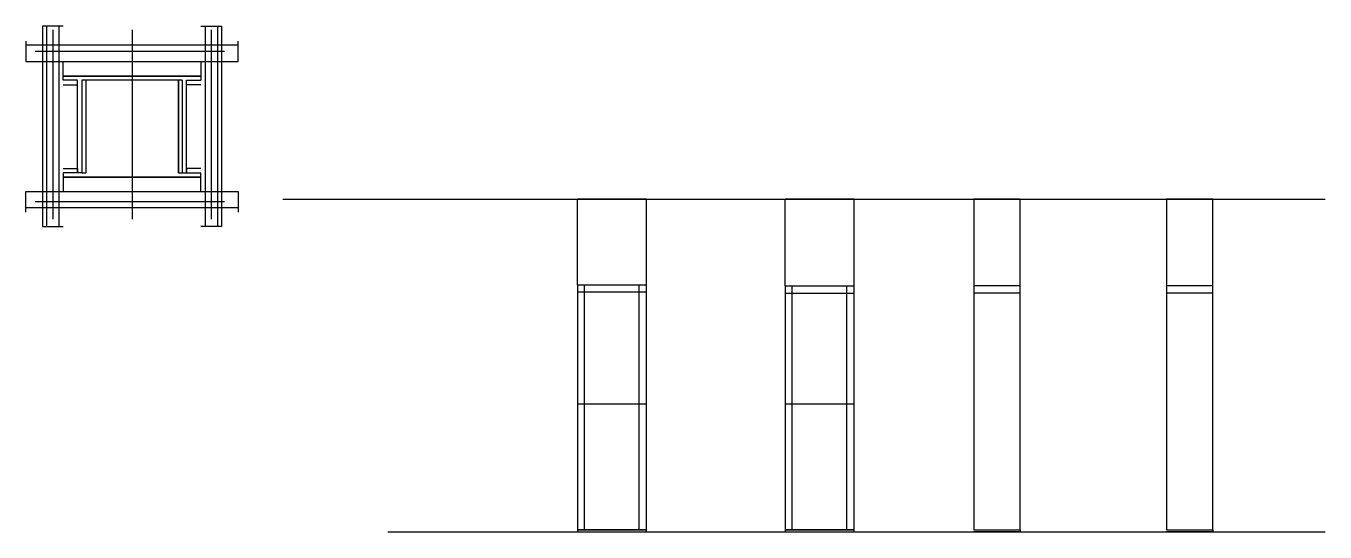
# Model space of a CAD drawing. Header units: metres. Extents: x 6723 to 7985, y 8535 to 9026.
import ezdxf

# ---------------------------------------------------------------- set-up
doc = ezdxf.new("R2010")
doc.units = ezdxf.units.M
for name, color, linetype in [('CHAPA', 7, 'Continuous'), ('COTA', 7, 'Continuous'), ('Hachura', 7, 'Continuous'), ('Madeira', 7, 'Continuous'), ('Nível', 7, 'Continuous'), ('Painéis', 7, 'Continuous'), ('Perfil Metálico', 7, 'Continuous'), ('SARR_2.2x7', 7, 'Continuous'), ('SARRAFO', 7, 'Continuous')]:
    doc.layers.add(name, color=color, linetype=linetype)

msp = doc.modelspace()

# ---------------------------------------------------------------- linework, layer by layer
at = {"layer": 'CHAPA', "color": 7, "lineweight": 25}
for points in [[(6759.4, 8973.8), (6759.4, 8977.8), (6893.4, 8977.8), (6893.4, 8973.8)], [(6759.4, 8973.8), (6759.4, 8977.8), (6893.4, 8977.8), (6893.4, 8973.8)], [(6781.4, 8973.8), (6777.8, 8973.8), (6777.8, 8883.8), (6781.4, 8883.8)], [(6781.4, 8973.8), (6777.8, 8973.8), (6777.8, 8883.8), (6781.4, 8883.8)], [(6875, 8973.8), (6871.4, 8973.8), (6871.4, 8883.8), (6875, 8883.8)], [(6875, 8973.8), (6871.4, 8973.8), (6871.4, 8883.8), (6875, 8883.8)], [(6759.4, 8883.8), (6759.4, 8879.8), (6893.4, 8879.8), (6893.4, 8883.8)], [(6759.4, 8883.8), (6759.4, 8879.8), (6893.4, 8879.8), (6893.4, 8883.8)]]:
    msp.add_lwpolyline(points, dxfattribs=at)
at = {"layer": 'COTA', "color": 7, "lineweight": 25}
for p, q in [((7326, 8858.2), (7259, 8858.2)), ((7259, 8775.2), (7259, 8858.2)), ((7326, 8775.2), (7326, 8858.2)), ((7527.7, 8858.2), (7460.7, 8858.2)), ((7460.7, 8774.2), (7460.7, 8858.2)), ((7527.7, 8774.2), (7527.7, 8858.2))]:
    msp.add_line(p, q, dxfattribs=at)
for points in [[(7689, 8774.2), (7689, 8858.2), (7644, 8858.2), (7644, 8774.2)], [(7876.1, 8774.2), (7876.1, 8858.2), (7831.1, 8858.2), (7831.1, 8774.2)]]:
    msp.add_lwpolyline(points, dxfattribs=at)
at = {"layer": 'Hachura', "color": 7, "lineweight": 25}
for p, q in [((6749.5, 9022.6), (6749.4, 8838.8)), ((6826.4, 9022.6), (6826.4, 8838.8)), ((6903.4, 9022.6), (6903.4, 8838.8)), ((6916.2, 9001.8), (6732.4, 9001.8)), ((6916.2, 8855.8), (6732.4, 8855.8))]:
    msp.add_line(p, q, dxfattribs=at)
at = {"layer": 'Madeira', "color": 7, "lineweight": 25}
for points in [[(6893.4, 8991.8), (6893.4, 8977.8), (6759.4, 8977.8), (6759.4, 8991.8)], [(6893.4, 8865.8), (6893.4, 8879.8), (6759.4, 8879.8), (6759.4, 8865.8)]]:
    msp.add_lwpolyline(points, dxfattribs=at)
at = {"layer": 'Nível', "color": 7, "lineweight": 25}
for p, q in [((6972.8, 8858.2), (7985.2, 8858.2)), ((7075, 8535.2), (7985.2, 8535.2))]:
    msp.add_line(p, q, dxfattribs=at)
at = {"layer": 'Painéis', "color": 7, "lineweight": 25}
for p, q in [((7259, 8775.2), (7259, 8535.2)), ((7259, 8775.2), (7326, 8775.2)), ((7326, 8535.2), (7326, 8775.2)), ((7460.7, 8774.2), (7460.7, 8535.2)), ((7460.7, 8774.2), (7527.7, 8774.2)), ((7527.7, 8535.2), (7527.7, 8774.2)), ((7644, 8774.2), (7644, 8537.2)), ((7689, 8774.2), (7644, 8774.2)), ((7689, 8537.2), (7689, 8774.2)), ((7831.1, 8774.2), (7831.1, 8537.2)), ((7876.1, 8774.2), (7831.1, 8774.2)), ((7876.1, 8537.2), (7876.1, 8774.2)), ((7326, 8659.2), (7259, 8659.2)), ((7527.7, 8659.2), (7460.7, 8659.2)), ((7259, 8537.2), (7326, 8537.2)), ((7460.7, 8537.2), (7527.7, 8537.2)), ((7644, 8537.2), (7689, 8537.2)), ((7831.1, 8537.2), (7876.1, 8537.2))]:
    msp.add_line(p, q, dxfattribs=at)
for points in [[(6871.4, 8883.8), (6871.4, 8973.8), (6781.4, 8973.8), (6781.4, 8883.8)], [(7326, 8537.2), (7259, 8537.2), (7259, 8535.2), (7326, 8535.2)], [(7527.7, 8537.2), (7460.7, 8537.2), (7460.7, 8535.2), (7527.7, 8535.2)], [(7644, 8537.2), (7689, 8537.2), (7689, 8535.2), (7644, 8535.2)], [(7831.1, 8537.2), (7876.1, 8537.2), (7876.1, 8535.2), (7831.1, 8535.2)]]:
    msp.add_lwpolyline(points, dxfattribs=at)
at = {"layer": 'Perfil Metálico', "color": 7, "lineweight": 25}
for p, q in [((6743.4, 9026.4), (6743.4, 8831.8)), ((6755.4, 9026.4), (6755.4, 8831.8)), ((6897.4, 9026.4), (6897.4, 8831.8)), ((6909.4, 9026.4), (6909.4, 8831.8))]:
    msp.add_line(p, q, dxfattribs=at)
for points in [[(6759.4, 9026.4), (6739.4, 9026.4), (6739.4, 8831.8), (6759.4, 8831.8)], [(6893.4, 9026.4), (6913.4, 9026.4), (6913.4, 8831.8), (6893.4, 8831.8)], [(6723.4, 9011.8), (6723.4, 8991.8), (6929.4, 8991.8), (6929.4, 9011.8)], [(6929.4, 8995.8), (6929.4, 9007.8), (6723.4, 9007.8), (6723.4, 8995.8)], [(6723.4, 8845.8), (6723.4, 8865.8), (6929.4, 8865.8), (6929.4, 8845.8)], [(6929.4, 8861.8), (6929.4, 8849.8), (6723.4, 8849.8), (6723.4, 8861.8)]]:
    msp.add_lwpolyline(points, dxfattribs=at)
at = {"layer": 'SARR_2.2x7', "color": 7, "lineweight": 25}
for p, q in [((7266, 8659.2), (7266, 8775.2)), ((7319, 8659.2), (7319, 8775.2)), ((7467.7, 8659.2), (7467.7, 8774.2)), ((7520.7, 8659.2), (7520.7, 8774.2)), ((7259, 8768.2), (7326, 8768.2)), ((7460.7, 8767.2), (7527.7, 8767.2)), ((7689, 8767.2), (7644, 8767.2)), ((7876.1, 8767.2), (7831.1, 8767.2)), ((7266, 8537.2), (7266, 8659.2)), ((7319, 8537.2), (7319, 8659.2)), ((7467.7, 8537.2), (7467.7, 8659.2)), ((7520.7, 8537.2), (7520.7, 8659.2)), ((7266, 8537.2), (7266, 8537.2)), ((7319, 8537.2), (7319, 8537.2)), ((7467.7, 8537.2), (7467.7, 8537.2)), ((7520.7, 8537.2), (7520.7, 8537.2))]:
    msp.add_line(p, q, dxfattribs=at)
at = {"layer": 'SARRAFO', "color": 7, "lineweight": 25}
for points in [[(6759.4, 8969.4), (6773.4, 8969.4), (6773.4, 8973.8), (6759.4, 8973.8)], [(6777.8, 8973.8), (6777.8, 8883.8), (6773.4, 8883.8), (6773.4, 8973.8)], [(6875, 8973.8), (6875, 8883.8), (6879.4, 8883.8), (6879.4, 8973.8)], [(6893.4, 8969.4), (6879.4, 8969.4), (6879.4, 8973.8), (6893.4, 8973.8)], [(6759.4, 8888.2), (6773.4, 8888.2), (6773.4, 8883.8), (6759.4, 8883.8)], [(6893.4, 8888.2), (6879.4, 8888.2), (6879.4, 8883.8), (6893.4, 8883.8)]]:
    msp.add_lwpolyline(points, dxfattribs=at)

doc.saveas('drawing.dxf')
